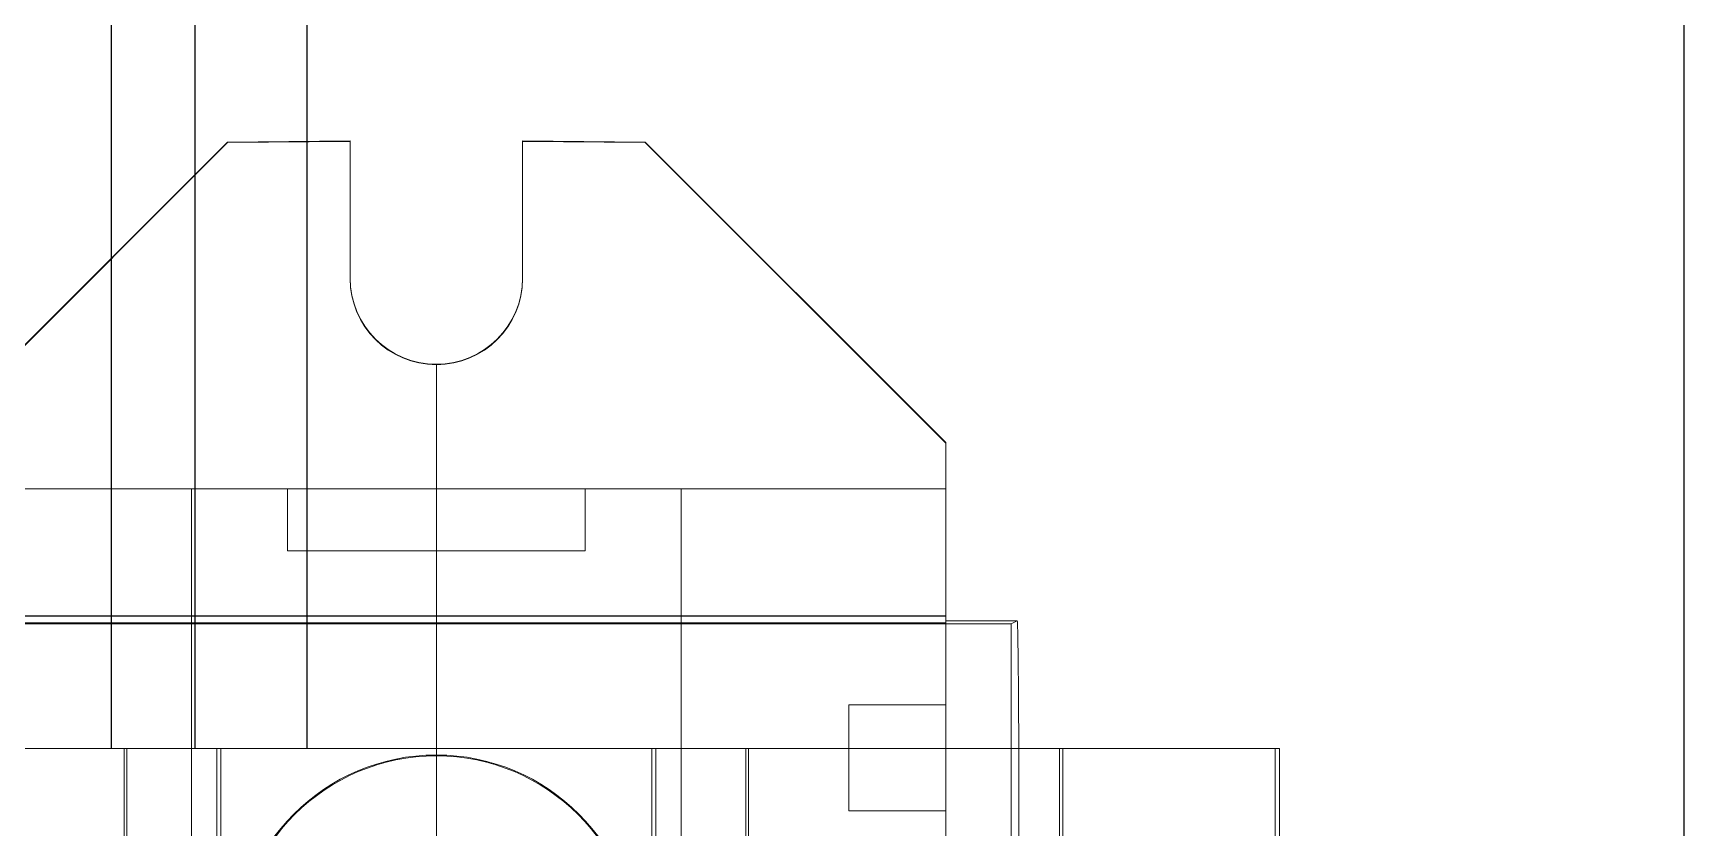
# Model space of a CAD drawing. Header units: millimetres. Extents: x 37984 to 70752, y 14140 to 37584.
# Drawn here: x 45878.35 to 45920.48, y 28357.89 to 28378.18 of the extents above; entities that cross this region are included whole.
import ezdxf

# ---------------------------------------------------------------- set-up
doc = ezdxf.new("R2010")
doc.units = ezdxf.units.MM
doc.set_wipeout_variables(frame=1)
doc.layers.add('! NO PLOT !', color=7, linetype='Continuous', true_color=0xff75dd, plot=False)
doc.layers.add('000-PI-Oprema', color=30, linetype='Continuous', lineweight=5)
doc.layers.add('002-PI-Kabelska kanalica', color=150, linetype='Continuous')

# ---------------------------------------------------------------- blocks, each defined once
blk = doc.blocks.new('*U1084')
at = {"layer": '002-PI-Kabelska kanalica'}
blk.add_line((40, -100), (40, 1510), dxfattribs=at)
blk = doc.blocks.new('spojnica')
at = {"layer": '! NO PLOT !', "transparency": 33554687}
for p, q in [((44856.495, 28811.504), (44856.495, 26919.404)), ((44861.495, 28809.404), (44861.495, 26919.404))]:
    blk.add_line(p, q, dxfattribs=at)
blk = doc.blocks.new('montažnaa')
at = {"layer": '! NO PLOT !'}
blk.add_line((46568.64, 28809.404), (46568.64, 26919.404), dxfattribs=at)
blk = doc.blocks.new('DELTA IP 30 - 47506030')
at = {"layer": '000-PI-Oprema'}
for p, q in [((47255.865, 28635.964), (47255.865, 28636.198)), ((47255.943, 28636.044), (47255.865, 28636.198)), ((47255.865, 28636.198), (47255.865, 28634.374)), ((47255.865, 28635.73), (47255.865, 28635.964)), ((47255.943, 28606.653), (47255.943, 28636.044)), ((47255.865, 28635.496), (47255.865, 28635.73)), ((47255.865, 28635.262), (47255.865, 28635.496)), ((47255.865, 28635.027), (47255.865, 28635.262)), ((47255.865, 28634.793), (47255.865, 28635.027)), ((47255.865, 28634.723), (47255.865, 28634.793)), ((47255.865, 28634.653), (47255.865, 28634.723)), ((47255.865, 28634.583), (47255.865, 28634.653)), ((47255.865, 28634.514), (47255.865, 28634.583)), ((47243.648, 28626.701), (47251.321, 28634.374)), ((47243.659, 28626.701), (47251.332, 28634.374)), ((47251.332, 28634.374), (47251.321, 28634.374)), ((47251.332, 28634.374), (47252.497, 28634.374)), ((47252.497, 28634.374), (47252.497, 28634.374)), ((47252.497, 28634.374), (47255.921, 28634.374)), ((47252.497, 28634.374), (47252.497, 28634.374)), ((47252.497, 28608.374), (47252.497, 28634.374)), ((47255.737, 28634.374), (47255.737, 28608.374)), ((47255.749, 28634.374), (47255.749, 28608.374)), ((47255.865, 28634.444), (47255.865, 28634.514)), ((47255.865, 28634.374), (47255.865, 28634.444)), ((47255.922, 28634.374), (47255.921, 28634.374)), ((47255.922, 28608.374), (47255.922, 28634.374)), ((47258.015, 28631.899), (47258.015, 28634.374)), ((47258.015, 28634.374), (47258.015, 28631.899)), ((47252.497, 28627.624), (47252.497, 28627.624)), ((47243.648, 28626.701), (47243.621, 28623.574)), ((47243.632, 28623.574), (47243.659, 28626.701)), ((47243.659, 28626.701), (47243.648, 28626.701)), ((47252.497, 28625.174), (47252.497, 28625.174)), ((47252.497, 28625.174), (47254.078, 28625.174)), ((47254.078, 28625.174), (47254.078, 28625.174)), ((47254.078, 28625.174), (47254.078, 28617.574)), ((47243.621, 28623.574), (47243.632, 28623.574)), ((47247.132, 28623.574), (47243.632, 28623.574)), ((47243.621, 28619.174), (47243.632, 28619.174)), ((47243.621, 28619.174), (47243.648, 28616.046)), ((47247.132, 28619.174), (47243.632, 28619.174)), ((47243.659, 28616.046), (47243.632, 28619.174)), ((47254.078, 28617.574), (47252.497, 28617.574)), ((47252.497, 28617.574), (47252.497, 28617.574)), ((47254.078, 28617.574), (47254.078, 28617.574)), ((47243.659, 28616.046), (47243.648, 28616.046)), ((47243.648, 28616.046), (47251.321, 28608.374)), ((47243.659, 28616.046), (47251.332, 28608.374)), ((47252.497, 28615.124), (47252.497, 28615.124))]:
    blk.add_line(p, q, dxfattribs=at)
for centre, major_axis, ratio, start_param, end_param in [((47259.365, 28636.211), (3.5, 0.013), 0.007926, -3.137593, -3.137253), ((47259.365, 28636.211), (3.5, 0.013), 0.007926, 3.140974, 3.145593), ((47247.121, 28621.374), (2.2, 0), 0.999993, -1.570796, 1.570796), ((47247.132, 28621.374), (2.2, 0), 0.999993, -1.570796, 1.570796)]:
    blk.add_ellipse(centre, major_axis=major_axis, ratio=ratio, start_param=start_param, end_param=end_param, dxfattribs=at)
blk.add_wipeout([(47259.125, 28642.892), (47320.16, 28642.779), (47320.16, 28587.934), (47259.125, 28587.933)]).dxf.layer = '000-PI-Oprema'
for p, q in [((47259.125, 28642.892), (47276.621, 28642.892)), ((47259.125, 28642.892), (47259.125, 28636.238)), ((47259.125, 28642.777), (47320.16, 28642.779)), ((47259.125, 28639.224), (47259.125, 28639.224)), ((47259.125, 28637.362), (47273.581, 28637.362)), ((47259.125, 28637.277), (47273.6, 28637.276)), ((47259.125, 28636.238), (47259.125, 28634.374)), ((47255.943, 28636.044), (47271.668, 28636.044)), ((47255.922, 28634.374), (47262.335, 28634.374)), ((47255.922, 28634.374), (47262.335, 28634.374)), ((47259.125, 28634.374), (47259.125, 28626.971)), ((47259.125, 28634.374), (47259.125, 28634.374)), ((47260.715, 28634.374), (47260.715, 28631.899)), ((47260.715, 28631.899), (47260.715, 28634.374)), ((47260.715, 28631.899), (47258.015, 28631.899)), ((47258.015, 28631.899), (47260.715, 28631.899)), ((47264.454, 28629.344), (47259.125, 28629.343)), ((47264.438, 28629.269), (47259.125, 28629.268)), ((47252.497, 28627.624), (47266.052, 28627.624)), ((47259.125, 28626.971), (47264.471, 28626.972)), ((47259.125, 28626.874), (47259.125, 28626.971)), ((47264.45, 28626.874), (47259.125, 28626.874)), ((47259.125, 28615.874), (47259.125, 28626.874)), ((47249.321, 28621.374), (47329.932, 28621.374)), ((47259.125, 28615.874), (47264.45, 28615.874)), ((47259.125, 28615.874), (47259.125, 28615.776)), ((47259.125, 28615.776), (47264.471, 28615.776)), ((47259.125, 28615.776), (47259.125, 28606.459)), ((47252.497, 28615.124), (47266.052, 28615.124)), ((47264.438, 28613.479), (47259.125, 28613.479)), ((47264.454, 28613.404), (47259.125, 28613.404))]:
    blk.add_line(p, q, dxfattribs=at)
for centre, major_axis, ratio, start_param, end_param in [((47259.365, 28636.211), (3.5, 0.013), 0.007926, 0.004, 3.140974), ((47264.438, 28621.374), (5.145, 0), 0.999993, 1.570863, 4.712322), ((47264.432, 28621.374), (5.117, 0), 0.999993, 1.570863, 4.712322)]:
    blk.add_ellipse(centre, major_axis=major_axis, ratio=ratio, start_param=start_param, end_param=end_param, dxfattribs=at)

msp = doc.modelspace()

# ---------------------------------------------------------------- block references
at = {"rotation": 180}
msp.add_blockref('*U1084', (45960.483, 28339.404), dxfattribs=at)
at = {"layer": '000-PI-Oprema'}
for name, p in [('montažnaa', (-686.158, -100)), ('spojnica', (1023.847, -100))]:
    msp.add_blockref(name, p, dxfattribs=at)

# ---------------------------------------------------------------- next in the draw order: block references
at = {"layer": '000-PI-Oprema', "rotation": 270}
msp.add_blockref('DELTA IP 30 - 47506030', (17267.27, 75619.046), dxfattribs=at)

doc.saveas('drawing.dxf')
